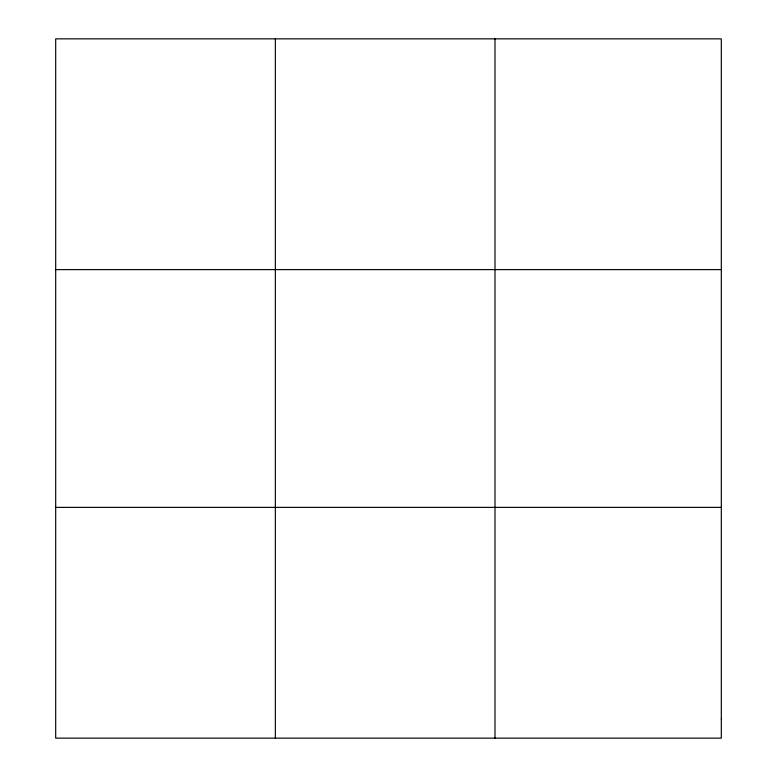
<?xml version="1.0" encoding="UTF-8"?>
<svg xmlns="http://www.w3.org/2000/svg" width="777" height="777" viewBox="0 0 777 777"><rect width="100%" height="100%" fill="white"/><g stroke="black" fill="none" stroke-linecap="round" stroke-linejoin="round"><path stroke-width="1.17" d="M275.349 38.85L275.349 738.15M494.998 38.85L494.998 738.15M55.691 269.619L721.309 269.619M55.691 507.381L721.309 507.381M721.309 718.919L721.309 738.15L55.691 738.15L55.691 38.85L721.309 38.85L721.309 718.919"/></g></svg>
